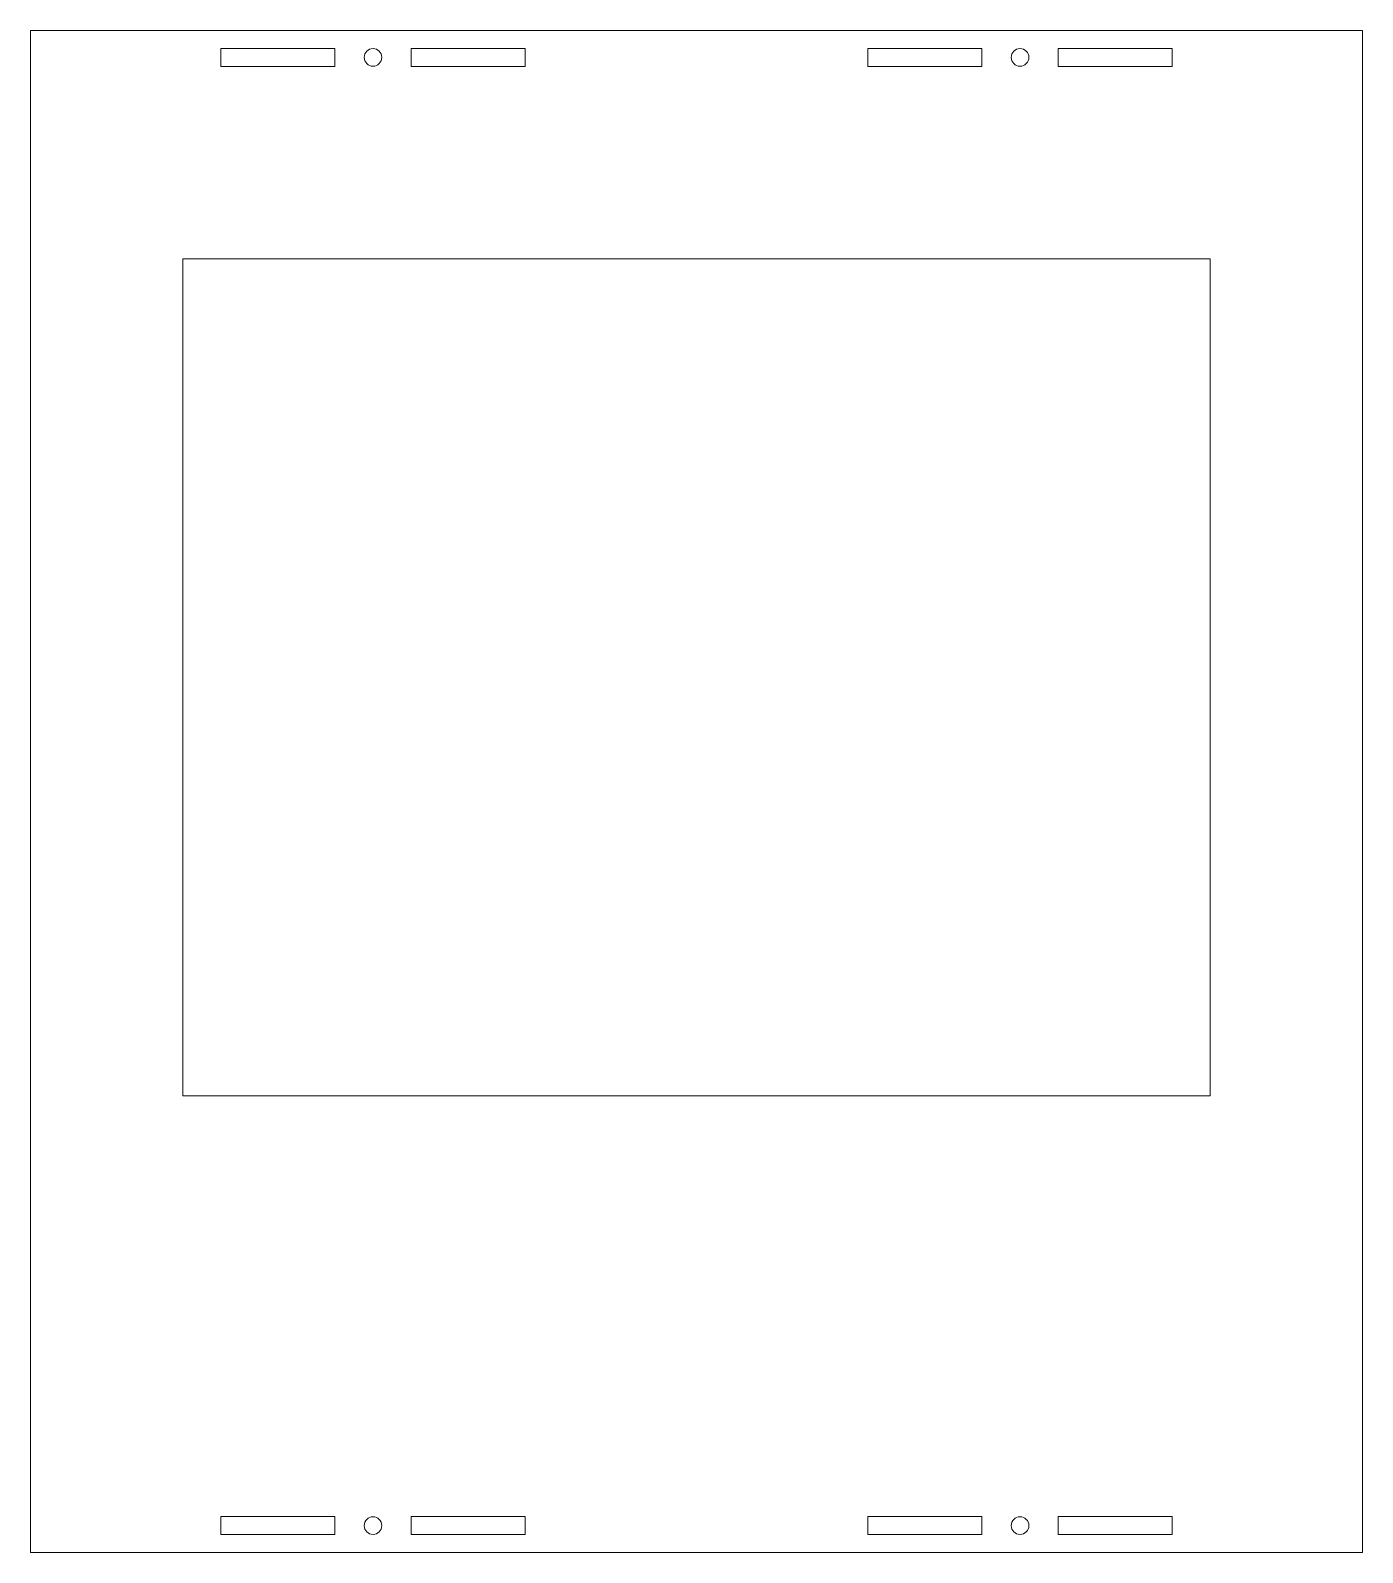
# Model space of a CAD drawing. Header units: inches. Extents: x 0.5 to 9.3, y 0.5 to 10.5.
import ezdxf

# ---------------------------------------------------------------- set-up
doc = ezdxf.new("R2010")
doc.units = ezdxf.units.IN
doc.header["$MEASUREMENT"] = 0

msp = doc.modelspace()

# ---------------------------------------------------------------- linework, layer by layer
at = {"color": 7, "linetype": 'Continuous', "lineweight": 15}
for p, q in [((9.287, 10.522), (0.537, 10.522)), ((0.537, 10.522), (0.537, 0.522)), ((9.287, 0.522), (9.287, 10.522)), ((2.537, 10.404), (1.787, 10.404)), ((1.787, 10.404), (1.787, 10.286)), ((2.537, 10.286), (2.537, 10.404)), ((3.787, 10.404), (3.037, 10.404)), ((3.037, 10.404), (3.037, 10.286)), ((3.787, 10.286), (3.787, 10.404)), ((6.787, 10.404), (6.037, 10.404)), ((6.037, 10.404), (6.037, 10.286)), ((6.787, 10.286), (6.787, 10.404)), ((8.037, 10.404), (7.287, 10.404)), ((7.287, 10.404), (7.287, 10.286)), ((8.037, 10.286), (8.037, 10.404)), ((1.787, 10.286), (2.537, 10.286)), ((3.037, 10.286), (3.787, 10.286)), ((6.037, 10.286), (6.787, 10.286)), ((7.287, 10.286), (8.037, 10.286)), ((8.287, 9.022), (1.537, 9.022)), ((1.537, 9.022), (1.537, 3.522)), ((8.287, 3.522), (8.287, 9.022)), ((1.537, 3.522), (8.287, 3.522)), ((2.537, 0.758), (1.787, 0.758)), ((1.787, 0.758), (1.787, 0.64)), ((2.537, 0.64), (2.537, 0.758)), ((3.787, 0.758), (3.037, 0.758)), ((3.037, 0.758), (3.037, 0.64)), ((3.787, 0.64), (3.787, 0.758)), ((6.037, 0.758), (6.037, 0.64)), ((6.787, 0.758), (6.037, 0.758)), ((6.787, 0.64), (6.787, 0.758)), ((7.287, 0.758), (7.287, 0.64)), ((8.037, 0.758), (7.287, 0.758)), ((8.037, 0.64), (8.037, 0.758)), ((1.787, 0.64), (2.537, 0.64)), ((3.037, 0.64), (3.787, 0.64)), ((6.037, 0.64), (6.787, 0.64)), ((7.287, 0.64), (8.037, 0.64)), ((0.537, 0.522), (9.287, 0.522))]:
    msp.add_line(p, q, dxfattribs=at)
for centre in [(2.787, 10.345), (7.037, 10.345), (2.787, 0.699), (7.037, 0.699)]:
    msp.add_circle(centre, 0.058, dxfattribs=at)

doc.saveas('drawing.dxf')
